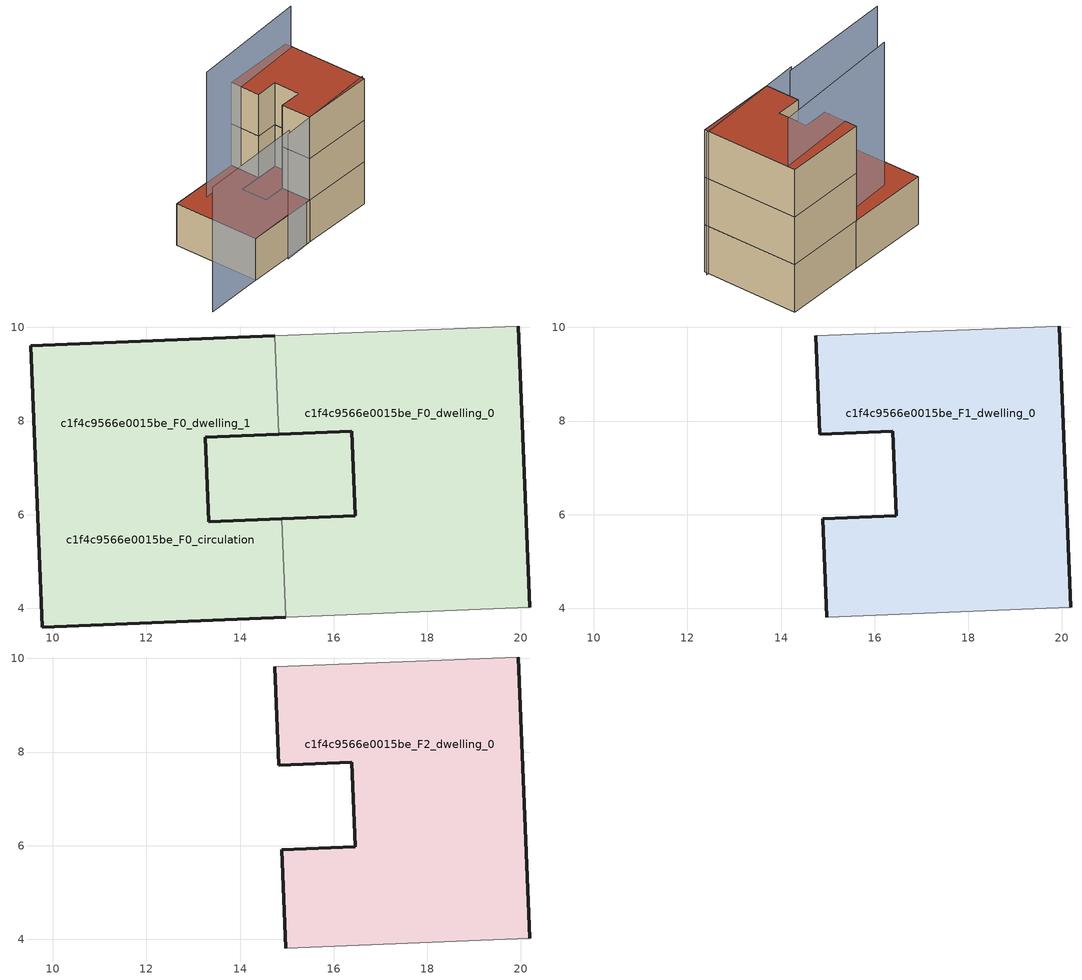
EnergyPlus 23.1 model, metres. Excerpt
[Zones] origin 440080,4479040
c1f4c9566e0015be_F0_dwelling_0
 floor ground (EU_floor_Construction): 19.95,10.03 20.19,4.02 14.98,3.81 14.9,5.92 16.46,5.98 16.39,7.62 16.39,7.72 16.39,7.78 14.82,7.72 14.74,9.82 z0; 16.39,7.78 16.39,7.72 16.39,7.62 16.46,5.98 13.33,5.85 13.26,7.65 14.82,7.72 z0
 wall outside (EU_wall_Construction): 14.82,7.72 16.39,7.78 16.46,5.98 14.9,5.92 / 20.19,4.02 19.95,10.03 z0:3
 wall adiabatic (EU_wall_Construction): 19.95,10.03 14.74,9.82 / 14.98,3.81 20.19,4.02 z0:3
 wall to c1f4c9566e0015be_F0_dwelling_1 (EU_wall_Construction): 14.74,9.82 14.82,7.72 / 14.9,5.92 14.98,3.81 z0:3
 roof outside (EU_floor_Construction): 16.46,5.98 16.41,7.13 16.39,7.78 14.82,7.72 13.26,7.65 13.33,5.85 z3
c1f4c9566e0015be_F0_dwelling_1
 floor ground (EU_floor_Construction): 16.39,7.78 16.46,5.98 13.33,5.85 13.33,5.98 13.26,7.65 14.82,7.72 z0; 14.74,9.82 14.82,7.72 13.26,7.65 13.33,5.98 13.33,5.85 14.9,5.92 14.98,3.81 9.77,3.6 9.53,9.61 z0
 wall outside (EU_wall_Construction): 14.9,5.92 13.33,5.85 13.26,7.65 14.82,7.72 / 14.74,9.82 9.53,9.61 9.77,3.6 14.98,3.81 z0:3
 roof outside (EU_roof_Construction): 14.98,3.81 14.9,5.92 13.33,5.85 13.33,5.98 13.26,7.65 14.82,7.72 14.74,9.82 9.53,9.61 9.77,3.6 z3; 16.46,5.98 16.39,7.78 14.82,7.72 13.26,7.65 13.33,5.98 13.33,5.85 z3
c1f4c9566e0015be_F0_circulation
 floor ground (EU_floor_Construction): 19.95,10.03 20.19,4.02 14.98,3.81 14.9,5.92 16.46,5.98 16.39,7.62 16.39,7.72 16.39,7.77 16.39,7.78 14.82,7.72 14.74,9.82 z0; 16.39,7.78 16.39,7.77 16.46,5.98 13.33,5.85 13.26,7.65 14.82,7.72 z0; 14.74,9.82 14.82,7.72 13.26,7.65 13.33,5.98 13.33,5.85 14.9,5.92 14.98,3.81 9.77,3.6 9.53,9.61 z0
 wall outside (EU_wall_Construction): 13.26,7.65 13.33,5.85 16.46,5.98 16.39,7.78 13.26,7.65 z0:3
 roof outside (EU_roof_Construction): 20.19,4.02 19.95,10.03 14.74,9.82 14.82,7.72 16.39,7.78 16.39,7.77 16.39,7.72 16.39,7.62 16.46,5.98 14.9,5.92 14.98,3.81 z3; 16.46,5.98 16.39,7.77 16.39,7.78 14.82,7.72 13.26,7.65 13.33,5.85 z3; 14.98,3.81 14.9,5.92 13.33,5.85 13.33,5.98 13.26,7.65 14.82,7.72 14.74,9.82 9.53,9.61 9.77,3.6 z3
c1f4c9566e0015be_F1_dwelling_0
 floor to c1f4c9566e0015be_F0_dwelling_0 (EU_floor_Construction): 19.95,10.03 20.19,4.02 14.98,3.81 14.9,5.92 16.46,5.98 16.39,7.62 16.39,7.72 16.39,7.78 14.82,7.72 14.74,9.82 z3
 wall outside (EU_wall_Construction): 14.74,9.82 14.82,7.72 16.39,7.78 16.46,5.98 14.9,5.92 14.98,3.81 / 20.19,4.02 19.95,10.03 z3:6
 wall adiabatic (EU_wall_Construction): 19.95,10.03 14.74,9.82 / 14.98,3.81 20.19,4.02 z3:6
c1f4c9566e0015be_F2_dwelling_0
 floor to c1f4c9566e0015be_F1_dwelling_0 (EU_floor_Construction): 19.95,10.03 20.19,4.02 14.98,3.81 14.9,5.92 16.46,5.98 16.39,7.78 14.82,7.72 14.74,9.82 z6
 wall outside (EU_wall_Construction): 14.74,9.82 14.82,7.72 16.39,7.78 16.46,5.98 14.9,5.92 14.98,3.81 / 20.19,4.02 19.95,10.03 z6:9
 wall adiabatic (EU_wall_Construction): 19.95,10.03 14.74,9.82 / 14.98,3.81 20.19,4.02 z6:9
 roof outside (EU_roof_Construction): 20.19,4.02 19.95,10.03 14.74,9.82 14.82,7.72 16.39,7.78 16.46,5.98 14.9,5.92 14.98,3.81 z9
shading: 5.55,3.35 13.11,3.84 / 12.79,3.62 20.32,4.3 z0:9; 19.86,9.53 11.22,8.73 z0:12
[Building]
EU S2 Campaign: North Axis=0; Terrain=City; Solar Distribution=FullExterior
[Site:Location]
Madrid: Latitude=40.5; Longitude=-3.5; Time Zone=1; Elevation=609
[SizingPeriod:WeatherFileDays]
AnnualSizingPeriod: Begin Month=1; Begin Day of Month=1; End Month=12; End Day of Month=31; Day of Week for Start Day=Monday; Use Weather File Daylight Saving Period=No; Use Weather File Rain and Snow Indicators=No
[MATERIAL]
EU_InternalMass_Material: Roughness=MediumRough; Thickness=0.1; Conductivity=1; Density=1800; Specific Heat=900; Thermal Absorptance=0.9; Solar Absorptance=0.7; Visible Absorptance=0.7
[MATERIAL:NOMASS] Roughness=MediumRough; Thermal Absorptance=0.9; Solar Absorptance=0.7; Visible Absorptance=0.7
Name | Thermal Resistance
EU_wall_NoMass | 1.60022
EU_roof_NoMass | 1.57597
EU_floor_NoMass | 0.470652
[CONSTRUCTION]
EU_wall_Construction: EU_wall_NoMass
EU_roof_Construction: EU_roof_NoMass
EU_floor_Construction: EU_floor_NoMass
EU_InternalMass_Construction: EU_InternalMass_Material
[ZONE] Type=1; Multiplier=1; Ceiling Height=autocalculate; Floor Area=autocalculate; Part of Total Floor Area=Yes
Name | Volume
c1f4c9566e0015be_F0_dwelling_0 | 102.484
c1f4c9566e0015be_F1_dwelling_0 | 85.5597
c1f4c9566e0015be_F2_dwelling_0 | 85.559
c1f4c9566e0015be_F0_dwelling_1 | 102.483
c1f4c9566e0015be_F0_circulation | 188.042
[INTERNALMASS] Construction=EU_InternalMass_Construction
Name | Zone or ZoneList | Surface Area
c1f4c9566e0015be_F0_dwelling_0_EU_InternalMass | c1f4c9566e0015be_F0_dwelling_0 | 28.5198
c1f4c9566e0015be_F0_dwelling_1_EU_InternalMass | c1f4c9566e0015be_F0_dwelling_1 | 28.5198
c1f4c9566e0015be_F1_dwelling_0_EU_InternalMass | c1f4c9566e0015be_F1_dwelling_0 | 62.4858
c1f4c9566e0015be_F2_dwelling_0_EU_InternalMass | c1f4c9566e0015be_F2_dwelling_0 | 62.4858
[OTHEREQUIPMENT] Fuel Type=Electricity; Design Level Calculation Method=Watts/Area; Power per Zone Floor Area=1; Fraction Latent=0; Fraction Radiant=0; Fraction Lost=0; Carbon Dioxide Generation Rate=0; EndUse Subcategory=EU_Step8_InternalGains
Name | Zone or ZoneList or Space or SpaceList | Schedule
EU_Step8_InternalGain_c1f4c9566e0015be_F0_dwelling_0_f000 | c1f4c9566e0015be_F0_dwelling_0 | EU_Step8_GainSchedule_c1f4c9566e0015be_F0_dwelling_0_f000
EU_Step8_InternalGain_c1f4c9566e0015be_F0_dwelling_1_f000 | c1f4c9566e0015be_F0_dwelling_1 | EU_Step8_GainSchedule_c1f4c9566e0015be_F0_dwelling_1_f000
EU_Step8_InternalGain_c1f4c9566e0015be_F1_dwelling_0_f000 | c1f4c9566e0015be_F1_dwelling_0 | EU_Step8_GainSchedule_c1f4c9566e0015be_F1_dwelling_0_f000
EU_Step8_InternalGain_c1f4c9566e0015be_F2_dwelling_0_f000 | c1f4c9566e0015be_F2_dwelling_0 | EU_Step8_GainSchedule_c1f4c9566e0015be_F2_dwelling_0_f000
[ZONEINFILTRATION:DESIGNFLOWRATE]
EU_Circulation_Infiltration_c1f4c9566e0015be_F0_circulation: Zone or ZoneList or Space or SpaceList=c1f4c9566e0015be_F0_circulation; Schedule=EU_AlwaysOn; Design Flow Rate Calculation Method=Flow/Area; Flow Rate per Floor Area=0.0005; Constant Term Coefficient=1; Temperature Term Coefficient=0; Velocity Term Coefficient=0; Velocity Squared Term Coefficient=0
[ZONEVENTILATION:DESIGNFLOWRATE] Schedule=EU_AlwaysOn; Design Flow Rate Calculation Method=AirChanges/Hour; Air Changes per Hour=0.480704; Ventilation Type=Natural; Fan Pressure Rise=0; Fan Total Efficiency=1; Constant Term Coefficient=1; Temperature Term Coefficient=0; Velocity Term Coefficient=0; Velocity Squared Term Coefficient=0; Minimum Indoor Temperature=-100; Maximum Indoor Temperature=100; Delta Temperature=-100; Minimum Outdoor Temperature=-100; Maximum Outdoor Temperature=100; Maximum Wind Speed=40
Name | Zone or ZoneList or Space or SpaceList
EU_ConstantAir_c1f4c9566e0015be_F0_dwelling_0 | c1f4c9566e0015be_F0_dwelling_0
EU_ConstantAir_c1f4c9566e0015be_F0_dwelling_1 | c1f4c9566e0015be_F0_dwelling_1
EU_ConstantAir_c1f4c9566e0015be_F1_dwelling_0 | c1f4c9566e0015be_F1_dwelling_0
EU_ConstantAir_c1f4c9566e0015be_F2_dwelling_0 | c1f4c9566e0015be_F2_dwelling_0
[HVACTEMPLATE:THERMOSTAT] Constant Heating Setpoint=20; Constant Cooling Setpoint=50
EU_HeatOnly_c1f4c9566e0015be_F0_dwelling_0; EU_HeatOnly_c1f4c9566e0015be_F0_dwelling_1; EU_HeatOnly_c1f4c9566e0015be_F1_dwelling_0; EU_HeatOnly_c1f4c9566e0015be_F2_dwelling_0
[HVACTEMPLATE:ZONE:IDEALLOADSAIRSYSTEM] System Availability Schedule=EU_AlwaysOn; Maximum Heating Supply Air Temperature=50; Minimum Cooling Supply Air Temperature=13; Maximum Heating Supply Air Humidity Ratio=0.0156; Minimum Cooling Supply Air Humidity Ratio=0.0077; Heating Limit=NoLimit; Cooling Limit=NoLimit; Heating Availability Schedule=EU_AlwaysOn; Cooling Availability Schedule=EU_CoolingOff; Dehumidification Control Type=ConstantSensibleHeatRatio; Cooling Sensible Heat Ratio=0.7; Dehumidification Setpoint=60; Humidification Control Type=None; Humidification Setpoint=30; Outdoor Air Method=None; Outdoor Air Flow Rate per Person=0.00944; Outdoor Air Flow Rate per Zone Floor Area=0; Outdoor Air Flow Rate per Zone=0; Demand Controlled Ventilation Type=None; Outdoor Air Economizer Type=NoEconomizer; Heat Recovery Type=None; Sensible Heat Recovery Effectiveness=0.7; Latent Heat Recovery Effectiveness=0.65
Name | Template Thermostat
c1f4c9566e0015be_F0_dwelling_0 | EU_HeatOnly_c1f4c9566e0015be_F0_dwelling_0
c1f4c9566e0015be_F0_dwelling_1 | EU_HeatOnly_c1f4c9566e0015be_F0_dwelling_1
c1f4c9566e0015be_F1_dwelling_0 | EU_HeatOnly_c1f4c9566e0015be_F1_dwelling_0
c1f4c9566e0015be_F2_dwelling_0 | EU_HeatOnly_c1f4c9566e0015be_F2_dwelling_0
[SIZING:ZONE] Zone Cooling Design Supply Air Temperature Input Method=SupplyAirTemperature; Zone Cooling Design Supply Air Temperature=13; Zone Heating Design Supply Air Temperature Input Method=SupplyAirTemperature; Zone Heating Design Supply Air Temperature=50; Zone Cooling Design Supply Air Humidity Ratio=0.008; Zone Heating Design Supply Air Humidity Ratio=0.008; Cooling Design Air Flow Method=DesignDay; Cooling Design Air Flow Rate=0; Cooling Minimum Air Flow per Zone Floor Area=0.000762; Cooling Minimum Air Flow=0; Cooling Minimum Air Flow Fraction=0.2; Heating Design Air Flow Method=DesignDay; Heating Design Air Flow Rate=0; Heating Maximum Air Flow per Zone Floor Area=0.002032; Heating Maximum Air Flow=0.141576; Heating Maximum Air Flow Fraction=0.3; Account for Dedicated Outdoor Air System=No; Dedicated Outdoor Air System Control Strategy=NeutralSupplyAir; Dedicated Outdoor Air Low Setpoint Temperature for Design=autosize; Dedicated Outdoor Air High Setpoint Temperature for Design=autosize; Zone Load Sizing Method=Sensible Load Only No Latent Load; Zone Latent Cooling Design Supply Air Humidity Ratio Input Method=HumidityRatioDifference; Zone Cooling Design Supply Air Humidity Ratio Difference=0.005; Zone Latent Heating Design Supply Air Humidity Ratio Input Method=HumidityRatioDifference; Zone Humidification Design Supply Air Humidity Ratio Difference=0.005
c1f4c9566e0015be_F0_dwelling_0; c1f4c9566e0015be_F0_dwelling_1; c1f4c9566e0015be_F1_dwelling_0; c1f4c9566e0015be_F2_dwelling_0
[SCHEDULE:CONSTANT]
Name | Hourly Value
EU_AlwaysOn | 1
EU_CoolingOff | 0
[SCHEDULE:FILE] Column Number=1; Rows to Skip at Top=0; Number of Hours of Data=8760; Column Separator=Comma; Interpolate to Timestep=No; Minutes per Item=60; Adjust Schedule for Daylight Savings=Yes
Name | File
EU_Step8_GainSchedule_c1f4c9566e0015be_F0_dwelling_0_f000 | ../../schedules/c1f4c9566e0015be/c1f4c9566e0015be_F0_dwelling_0_f000_gain.csv
EU_Step8_GainSchedule_c1f4c9566e0015be_F0_dwelling_1_f000 | ../../schedules/c1f4c9566e0015be/c1f4c9566e0015be_F0_dwelling_1_f000_gain.csv
EU_Step8_GainSchedule_c1f4c9566e0015be_F1_dwelling_0_f000 | ../../schedules/c1f4c9566e0015be/c1f4c9566e0015be_F1_dwelling_0_f000_gain.csv
EU_Step8_GainSchedule_c1f4c9566e0015be_F2_dwelling_0_f000 | ../../schedules/c1f4c9566e0015be/c1f4c9566e0015be_F2_dwelling_0_f000_gain.csv
